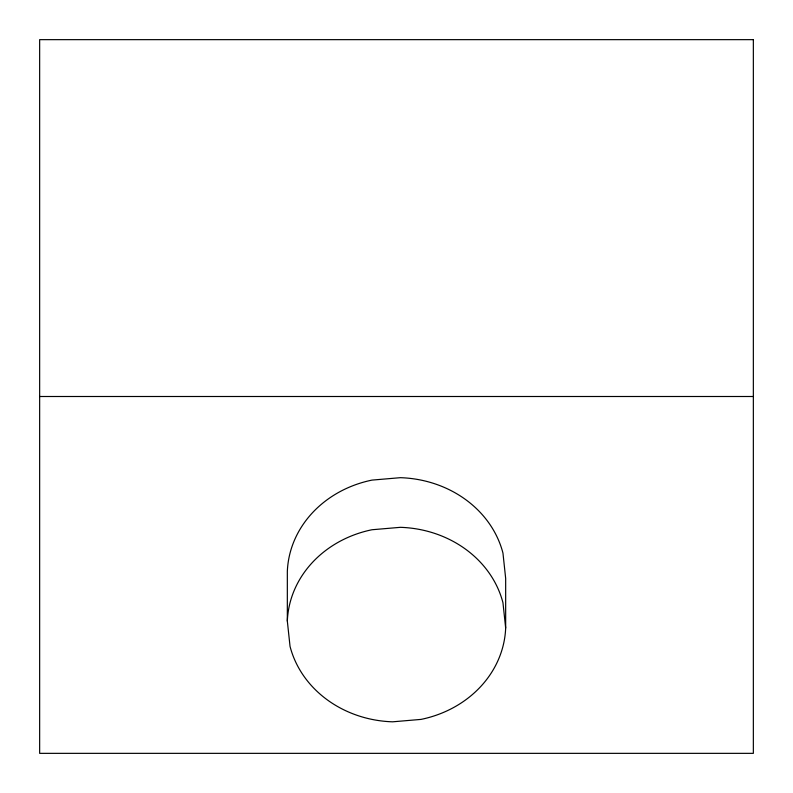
<?xml version="1.0" encoding="UTF-8"?>
<svg xmlns="http://www.w3.org/2000/svg" width="793" height="793" viewBox="0 0 793 793"><rect width="100%" height="100%" fill="white"/><g stroke="black" fill="none" stroke-linecap="round" stroke-linejoin="round"><path stroke-width="1.19" d="M39.65 396.5L753.35 396.5M505.666 628.036L502.96 602.749A109.236 97.311 0 0 0 400.386 527.325L371.996 529.744A109.236 97.311 0 0 0 287.334 621.107L290.04 646.394A109.236 97.311 0 0 0 392.614 721.818L421.004 719.4A109.236 97.311 0 0 0 505.666 628.036L505.666 578.384L502.96 553.098A109.236 97.311 0 0 0 400.386 477.683L371.996 480.102A109.236 97.311 0 0 0 287.334 571.466L287.334 621.107M753.35 39.65L39.65 39.65L39.65 753.35L753.35 753.35L753.35 39.65"/></g></svg>
